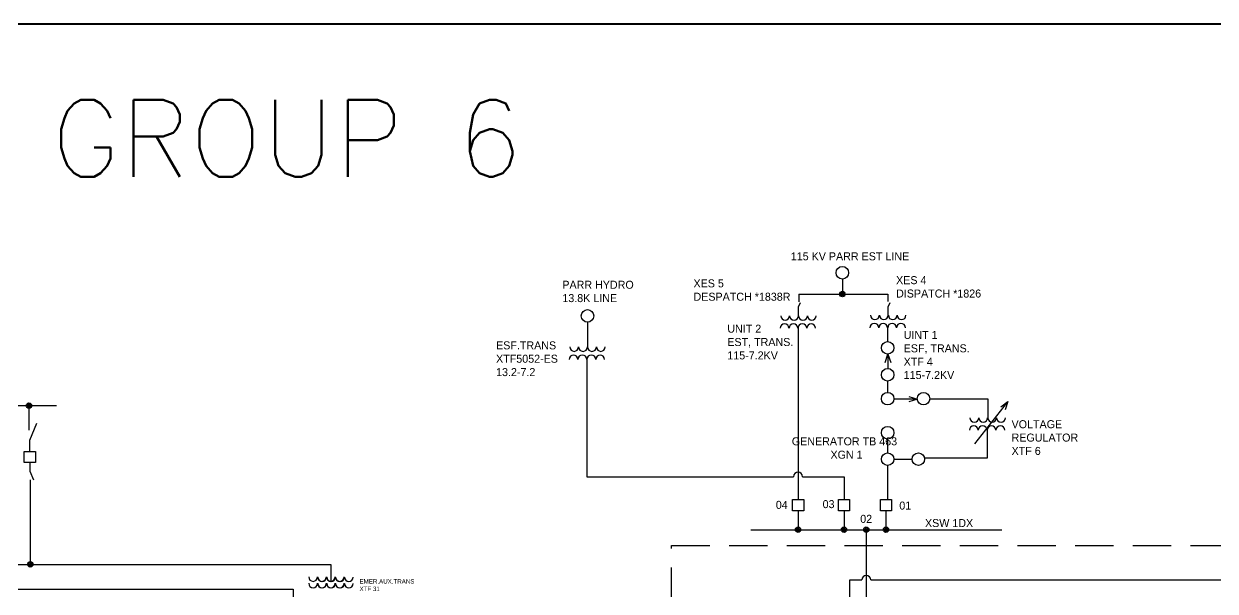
# Model space of a CAD drawing. Header units: millimetres. Extents: x -7 to 317, y -9 to 207.
# Drawn here: x 104.5 to 197.4, y 163.1 to 207.3 of the extents above; entities that cross this region are included whole.
import ezdxf
from ezdxf.enums import TextEntityAlignment as Align

# ---------------------------------------------------------------- set-up
doc = ezdxf.new("R2010")
doc.units = ezdxf.units.MM
doc.header["$LTSCALE"] = 4
doc.header["$MEASUREMENT"] = 0
doc.linetypes.add('HIDDEN', pattern=[0.375, 0.25, -0.125])
for name, color, linetype in [('hidden', 7, 'HIDDEN'), ('SYMS', 7, 'Continuous'), ('WIRES', 7, 'Continuous')]:
    doc.layers.add(name, color=color, linetype=linetype)
doc.styles.add('WD', font='romans.shx')

# ---------------------------------------------------------------- blocks, each defined once
blk = doc.blocks.new('HT0_02')
blk.add_circle((0, 0), 0.0699)
at = {"style": 'WD', "flags": 1}
for tag, p in [('X4TERM01', (-0.07, 0)), ('X2TERM01', (0, 0.07)), ('X1TERM01', (0.07, 0)), ('X8TERM01', (0, -0.07))]:
    blk.add_attdef(tag, p, '', height=0.01, dxfattribs=at)
blk = doc.blocks.new('TF')
for centre in [(51.836, 188.581), (51.935, 188.581)]:
    blk.add_arc(centre, 0.0492, 0, 180)
blk = doc.blocks.new('HGF')
for p in [(6.725, 0.277), (6.924, 0.277)]:
    blk.add_blockref('TF', p)
blk = doc.blocks.new('WDDOT')
for radius in [0.03, 0.0187, 0.00929]:
    blk.add_circle((0, 0), radius)
blk = doc.blocks.new('VT0_01')
for p, q in [((-0.0625, 0.0625), (0.0625, 0.0625)), ((-0.0625, -0.0625), (-0.0625, 0.0625)), ((0.0625, 0.0625), (0.0625, -0.0625)), ((0.0625, -0.0625), (-0.0625, -0.0625))]:
    blk.add_line(p, q)
at = {"style": 'WD', "flags": 1}
for tag, p in [('X4TERM01', (-0.0625, 0)), ('X2TERM01', (0, 0.0625)), ('X1TERM01', (0.0625, 0)), ('X8TERM01', (0, -0.0625))]:
    blk.add_attdef(tag, p, '', height=0.01, dxfattribs=at)
blk = doc.blocks.new('VT0_02')
blk.add_circle((0, 0), 0.0699)
at = {"style": 'WD', "flags": 1}
for tag, p in [('X4TERM01', (-0.07, 0)), ('X2TERM01', (0, 0.07)), ('X1TERM01', (0.07, 0)), ('X8TERM01', (0, -0.07))]:
    blk.add_attdef(tag, p, '', height=0.01, dxfattribs=at)
blk = doc.blocks.new('HA1X1')
for p, q in [((-0.09375, 0.03125), (0, 0)), ((0, 0), (-0.09375, -0.03125))]:
    blk.add_line(p, q)
at = {"style": 'WD', "width": 0.9}
blk.add_attdef('DESC1', (0.1, 0.0406), '', height=0.125, dxfattribs=at)
at = {"style": 'WD', "flags": 1}
blk.add_attdef('X4TERM01', (0, 0), '', height=0.01, dxfattribs=at)
at = {"style": 'WD', "width": 0.9}
blk.add_attdef('DESC2', text='', height=0.125, dxfattribs=at).set_placement((0.1, -0.025), align=Align.TOP_LEFT)
blk = doc.blocks.new('HA1X2')
for p, q in [((-0.03125, -0.09375), (0, 0)), ((0, 0), (0.03125, -0.09375))]:
    blk.add_line(p, q)
at = {"style": 'WD', "width": 0.9}
blk.add_attdef('DESC1', text='', height=0.125, dxfattribs=at).set_placement((0, 0.2656), align=Align.CENTER)
blk.add_attdef('DESC2', text='', height=0.125, dxfattribs=at).set_placement((0, 0.2), align=Align.TOP_CENTER)
at = {"style": 'WD', "flags": 1}
blk.add_attdef('X8TERM01', (0, 0), '', height=0.01, dxfattribs=at)

msp = doc.modelspace()

# ---------------------------------------------------------------- linework, layer by layer
msp.add_line((181.235, 177.857), (178.656, 174.585))
at = {"color": 5, "lineweight": 40}
msp.add_lwpolyline([(-6.802, 207.317), (317.405, 207.317), (317.405, -8.593), (-6.802, -8.593)], close=True, dxfattribs=at)
at = {"layer": 'hidden', "ltscale": 3}
for p, q in [((155.004, 166.658), (227.88, 166.658)), ((155.004, 103.426), (155.004, 166.658))]:
    msp.add_line(p, q, dxfattribs=at)
at = {"layer": 'WIRES'}
for p, q in [((168.343, 187.424), (168.343, 186.23)), ((164.946, 186.246), (171.896, 186.246)), ((164.946, 186.246), (164.946, 185.645)), ((171.896, 186.246), (171.896, 185.659)), ((164.918, 185.254), (165.061, 185.598)), ((164.918, 184.541), (164.918, 185.254)), ((171.924, 185.254), (172.066, 185.598)), ((171.924, 184.541), (171.924, 185.254)), ((148.451, 184.06), (148.451, 182.156)), ((164.887, 183.647), (164.887, 170.208)), ((171.871, 183.707), (171.871, 182.548)), ((171.89, 181.565), (171.89, 180.446)), ((148.396, 181.164), (148.396, 172.009)), ((171.871, 179.471), (171.871, 178.582)), ((98.618, 177.553), (107.036, 177.553)), ((104.877, 177.553), (104.877, 175.641)), ((174.192, 178.055), (172.358, 178.055)), ((175.156, 178.095), (179.688, 178.095)), ((179.688, 178.095), (179.688, 176.588)), ((104.941, 174.869), (105.483, 176.176)), ((104.941, 173.98), (104.941, 174.869)), ((171.871, 174.95), (171.871, 173.863)), ((179.632, 175.652), (179.632, 173.445)), ((104.941, 173.108), (104.941, 172.455)), ((171.871, 172.888), (171.871, 170.234)), ((172.358, 173.376), (173.784, 173.376)), ((179.632, 173.445), (174.759, 173.445)), ((104.941, 172.455), (105.227, 171.765)), ((148.396, 172.009), (164.538, 172.009)), ((165.236, 172.009), (168.467, 172.009)), ((168.467, 172.009), (168.467, 170.234)), ((104.982, 171.771), (104.982, 165.193)), ((164.887, 169.362), (164.887, 167.882)), ((168.467, 169.362), (168.467, 167.882)), ((171.742, 169.362), (171.742, 167.882)), ((161.199, 167.882), (180.777, 167.882)), ((170.2, 167.882), (170.2, 162.657)), ((90.529, 165.157), (128.424, 165.157)), ((128.424, 165.157), (128.424, 163.841)), ((168.909, 161.679), (168.909, 163.962)), ((168.909, 163.962), (169.851, 163.962)), ((170.549, 163.962), (219.14, 163.962)), ((32.293, 163.248), (125.484, 163.248)), ((125.484, 163.248), (125.484, 155.334))]:
    msp.add_line(p, q, dxfattribs=at)
for centre in [(164.887, 172.009), (170.2, 163.962)]:
    msp.add_arc(centre, 0.349, 0, 180, dxfattribs=at)

# ---------------------------------------------------------------- block references
at = {"xscale": 6.976589873819913, "yscale": 6.976589873819913, "zscale": 6.976589873819913, "rotation": 180}
for p in [(574.514, 1502.138), (581.516, 1502.183), (558.049, 1499.713), (589.274, 1494.192), (537.679, 1481.782), (537.679, 1481.283), (538.392, 1481.763), (538.392, 1481.264)]:
    msp.add_blockref('HGF', p, dxfattribs=at)
at = {"xscale": 6.976589873819913, "yscale": 6.976589873819913, "zscale": 6.976589873819913}
for p in [(-244.727, -1134.006), (-237.725, -1133.96), (-261.192, -1136.43), (-229.967, -1141.951)]:
    msp.add_blockref('HGF', p, dxfattribs=at)
at = {"layer": 'SYMS', "xscale": 6.976589873819913, "yscale": 6.976589873819913, "zscale": 6.976589873819913}
for name, p in [('HT0_02', (168.343, 187.911)), ('WDDOT', (168.343, 186.246)), ('HT0_02', (148.451, 184.547)), ('VT0_02', (171.871, 182.061)), ('HA1X2', (171.89, 181.565)), ('VT0_02', (171.871, 179.959)), ('VT0_02', (171.871, 178.095)), ('VT0_02', (174.668, 178.095)), ('WDDOT', (104.877, 177.553)), ('HA1X1', (174.192, 178.055)), ('VT0_02', (171.871, 175.438)), ('VT0_01', (104.941, 173.544)), ('VT0_02', (171.871, 173.376)), ('VT0_02', (174.271, 173.376)), ('VT0_01', (164.887, 169.798)), ('VT0_01', (168.467, 169.798)), ('VT0_01', (171.742, 169.798)), ('WDDOT', (164.887, 167.882)), ('WDDOT', (168.467, 167.882)), ('WDDOT', (170.2, 167.882)), ('WDDOT', (171.742, 167.882)), ('WDDOT', (104.982, 165.173))]:
    msp.add_blockref(name, p, dxfattribs=at)
at = {"layer": 'SYMS', "xscale": 6.976589873819914, "yscale": 6.976589873819914, "zscale": 6.976589873819914, "rotation": 324.9562674073034}
msp.add_blockref('HA1X2', (181.248, 177.88), dxfattribs=at)

# ---------------------------------------------------------------- texts
at = {"color": 5, "lineweight": 30, "style": 'WD'}
msp.add_text('GROUP 6', height=6, dxfattribs=at).set_placement((106.608, 195.395))
at = {"attachment_point": 1}
for s, insert, char_height in [('115 KV PARR EST LINE', (164.316, 189.506), 0.62452), ('PARR HYDRO\\P13.8K LINE', (146.493, 187.289), 0.6245), ('XES 5\\PDESPATCH *1838R', (156.724, 187.396), 0.62452), ('XES 4\\PDISPATCH *1826', (172.53, 187.646), 0.62452), ('UNIT 2\\PEST, TRANS.\\P115-7.2KV', (159.363, 183.863), 0.62452), ('UINT 1\\PESF, TRANS.\\PXTF 4\\P115-7.2KV', (173.123, 183.374), 0.62452), ('ESF.TRANS\\PXTF5052-ES\\P13.2-7.2', (141.321, 182.562), 0.6245), ('VOLTAGE\\PREGULATOR\\PXTF 6', (181.541, 176.415), 0.6245), ('GENERATOR TB 463\\P             XGN 1', (164.396, 175.081), 0.62452), ('04', (163.147, 170.13), 0.6245), ('03', (166.799, 170.187), 0.6245), ('01', (172.781, 170.072), 0.6245), ('02', (169.733, 169.038), 0.6245), ('XSW 1DX', (174.786, 168.71), 0.6245), ('EMER.AUX.TRANS\\PXTF 31', (130.667, 164.027), 0.34883)]:
    msp.add_mtext_dynamic_manual_height_columns(s, width=9.68104, gutter_width=260.215, heights=[0], dxfattribs=dict(at, insert=insert, char_height=char_height))

doc.saveas('drawing.dxf')
